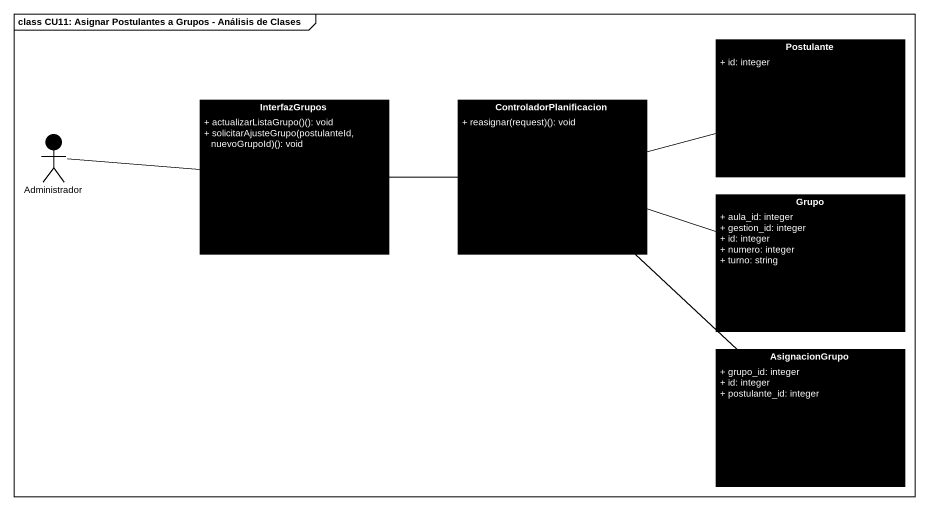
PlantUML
@startuml
mainframe class CU11: Asignar Postulantes a Grupos - Análisis de Clases
allowmixing
hide circle
hide empty members
skinparam classAttributeIconSize 0
class Postulante #000000 {
  + id: integer
}
class InterfazGrupos #000000 {
  + actualizarListaGrupo()(): void
  + solicitarAjusteGrupo(postulanteId, nuevoGrupoId)(): void
}
class ControladorPlanificacion #000000 {
  + reasignar(request)(): void
}
actor Administrador #000000
class Grupo #000000 {
  + aula_id: integer
  + gestion_id: integer
  + id: integer
  + numero: integer
  + turno: string
}
class AsignacionGrupo #000000 {
  + grupo_id: integer
  + id: integer
  + postulante_id: integer
}
InterfazGrupos -right- ControladorPlanificacion
ControladorPlanificacion -right- Postulante
ControladorPlanificacion -right- Grupo
ControladorPlanificacion -- AsignacionGrupo
Administrador -right- InterfazGrupos
@enduml
